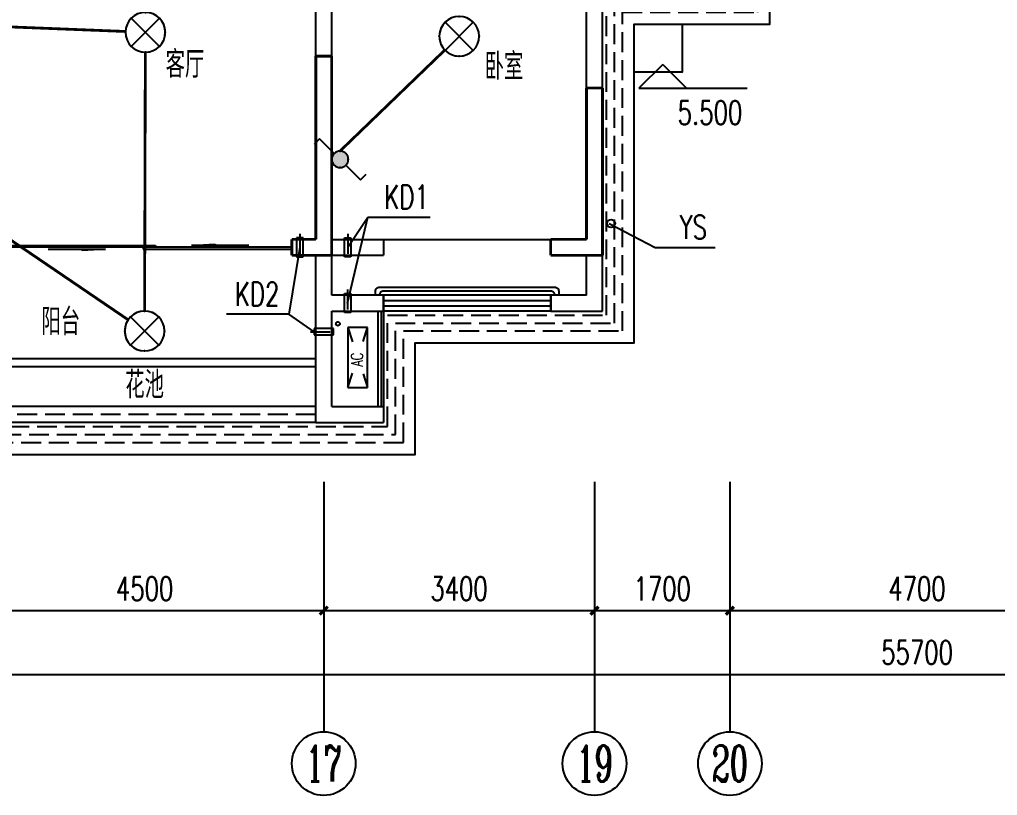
# Model space of a CAD drawing. Extents: x -993182 to -819982, y 169304 to 600104.
# Drawn here: x -965568 to -953289, y 327854 to 337594 of the extents above; entities that cross this region are included whole.
import ezdxf
from ezdxf.enums import TextEntityAlignment as Align

# ---------------------------------------------------------------- set-up
doc = ezdxf.new("R2010")
doc.units = 0
doc.header["$LTSCALE"] = 1000
doc.header["$MEASUREMENT"] = 0
doc.linetypes.add('DASH', pattern=[0.35, 0.25, -0.1])
for name, color, linetype in [('AXIS', 3, 'Continuous'), ('AXIS_TEXT', 7, 'Continuous'), ('DIM_ELEV', 3, 'Continuous'), ('DIM_LEAD', 3, 'Continuous'), ('EQUIP-照明', 3, 'Continuous'), ('kan', 146, 'Continuous'), ('KTIAO', 124, 'Continuous'), ('PUB_TEXT', 7, 'Continuous'), ('WALL', 4, 'Continuous'), ('WINDOW', 2, 'Continuous'), ('WIRE-照明', 1, 'Continuous'), ('冷凝水管', 6, 'Continuous'), ('屋面', 139, 'Continuous'), ('平面看线', 144, 'Continuous'), ('栏杆', 169, 'Continuous'), ('空调、空调洞', 66, 'Continuous'), ('面层', 215, 'Continuous')]:
    doc.layers.add(name, color=color, linetype=linetype)
doc.layers.add('RENDERING', color=125, linetype='Continuous', lineweight=13)
doc.styles.add('_ROMANC', font='romanc__.ttf', dxfattribs={"width": 0.700005})
doc.styles.add('_TCH_AXIS', font='COMPLEX', dxfattribs={"bigfont": 'GBCBIG'})
doc.styles.add('_TCH_DIM', font='SIMPLEX', dxfattribs={"bigfont": 'GBCBIG'})
doc.styles.add('_TCH_DIM_T3', font='SIMPLEX', dxfattribs={"width": 0.705882, "bigfont": 'GBCBIG'})
doc.styles.add('_TEL_DIM', font='ICED', dxfattribs={"width": 0.8, "height": 3.5, "bigfont": 'BZHZ'})
doc.styles.add('COMPLEX', font='COMPLEX')
doc.styles.add('DIM_FONT', font='simplex_.ttf', dxfattribs={"width": 0.7, "bigfont": 'GBCBIG'})
doc.styles.get("Standard").update_dxf_attribs({"font": 'gbenor.shx', "bigfont": 'gbcbig.shx'})
doc.dimstyles.new('_TCH_ARCH&&100', dxfattribs={"dimtxt": 297.5, "dimasz": 100, "dimexe": 250, "dimexo": 300, "dimgap": 126.25, "dimtad": 1, "dimdec": 0, "dimzin": 0, "dimdsep": 46, "dimtxsty": '_TCH_DIM_T3', "dimblk": 'ARCHTICK', "dimcen": 0.09, "dimclrt": 7, "dimazin": 2, "dimtfac": 1, "dimtdec": 0, "dimtix": 1, "dimtmove": 2, "dimatfit": 3, "dimfxl": 0, "dimtolj": 1, "dimtzin": 0, "dimarcsym": 0})

# ---------------------------------------------------------------- blocks, each defined once
blk = doc.blocks.new('90304092557924')
at = {"layer": 'KTIAO'}
for p, q in [((-375, 125), (-198, 66)), ((-375, 125), (-375, -125)), ((375, 125), (-375, 125)), ((375, 125), (198, 66)), ((375, -125), (375, 125)), ((-203, -68), (-375, -125)), ((200, -67), (375, -125)), ((-375, -125), (375, -125))]:
    blk.add_line(p, q, dxfattribs=at)
at = {"layer": 'KTIAO', "style": '_ROMANC', "width": 0.7}
blk.add_text('AC', height=148.6, dxfattribs=at).set_placement((-113, -66))
at = {"layer": 'KTIAO', "style": 'DIM_FONT', "oblique": 0, "width": 0.6, "flags": 9}
for tag in ['XSIZE', 'YSIZE']:
    blk.add_attdef(tag, (-375, -125), '', height=0.5, dxfattribs=at)
blk = doc.blocks.new('TRHH')
at = {"color": 6}
blk.add_circle((-230201, -471151), 50, dxfattribs=at)
blk = doc.blocks.new('q3')
at = {"color": 3, "const_width": 35}
for points in [[(-503036, -453588), (-503036, -451288)], [(-503036, -451288), (-502836, -451288)], [(-502836, -453788), (-502836, -451288)], [(-499636, -453588), (-499636, -451688)], [(-499636, -451688), (-499436, -451688)], [(-499436, -453788), (-499436, -451688)], [(-503336, -453588), (-503036, -453588)], [(-503336, -453788), (-503336, -453588)], [(-500086, -453588), (-499636, -453588)], [(-500086, -453788), (-500086, -453588)], [(-503336, -453788), (-502836, -453788)], [(-500086, -453788), (-499436, -453788)]]:
    blk.add_lwpolyline(points, dxfattribs=at)
blk = doc.blocks.new('A$C06D6341B')
at = {"layer": '空调、空调洞', "linetype": 'DASH'}
for p, q in [((80, 290), (0, 290)), ((0, 290), (0, 50)), ((40, 0), (40, 340)), ((80, 50), (80, 290)), ((0, 50), (80, 50))]:
    blk.add_line(p, q, dxfattribs=at)
blk = doc.blocks.new('kt')
at = {"layer": 'DIM_LEAD'}
for p, q in [((-424744, -799004), (-424488, -797925)), ((-424744, -799004), (-424488, -797925)), ((-424744, -799004), (-424488, -797925)), ((-424744, -799004), (-424488, -797925)), ((-424744, -799004), (-424488, -797925)), ((-424742, -798304), (-424488, -797925)), ((-424488, -797925), (-423707, -797925)), ((-425344, -798304), (-425483, -799145)), ((-425344, -798304), (-425483, -799145)), ((-425344, -798304), (-425483, -799145)), ((-425344, -798304), (-425483, -799145)), ((-425344, -798304), (-425483, -799145)), ((-425483, -799145), (-426264, -799145)), ((-425162, -799364), (-425483, -799145))]:
    blk.add_line(p, q, dxfattribs=at)
at = {"layer": '冷凝水管'}
blk.add_circle((-424866, -799264, -76424), 25, dxfattribs=at)
at = {"layer": '空调、空调洞'}
for p, rotation in [((-425304, -798134, -76424), 180), ((-425212, -799324, -76424), 270)]:
    blk.add_blockref('A$C06D6341B', p, dxfattribs=dict(at, rotation=rotation))
at = {"layer": '空调、空调洞', "xscale": -1, "rotation": 180}
for p in [(-424782, -798134, -76424), (-424784, -798834, -76424)]:
    blk.add_blockref('A$C06D6341B', p, dxfattribs=at)
at = {"layer": 'DIM_LEAD', "color": 7, "style": '_TCH_DIM', "width": 0.705882}
for s, p in [('KD1', (-424282, -797820)), ('KD2', (-426159, -799040))]:
    blk.add_text(s, height=297.5, dxfattribs=at).set_placement(p)
blk = doc.blocks.new('trh')
at = {"layer": 'DIM_LEAD'}
for p, q in [((-230225, -471153), (-229648, -471451)), ((-229648, -471451), (-228893, -471451))]:
    blk.add_line(p, q, dxfattribs=at)
at = {"layer": 'DIM_LEAD', "color": 7, "style": '_TCH_DIM', "width": 0.705882}
blk.add_text('YS', height=297.5, dxfattribs=at).set_placement((-229338, -471346))
blk = doc.blocks.new('$DorLib2D$00000131')
at = {"color": 0, "linetype": 'Continuous'}
for p, q in [((0.15, 0.125), (0.2319, 0.1973)), ((0.2319, 0.1973), (0.2319, 0.125)), ((-0.5, 0.125), (-0.5, 0)), ((0.0192, 0.125), (-0.5, 0.125)), ((0.0192, 0), (0.0192, 0.125)), ((0.35, 0.125), (0.15, 0.125)), ((-0.5, 0), (0.0192, 0)), ((-0.024, 0), (0.5, 0)), ((-0.024, -0.125), (-0.024, 0)), ((0.5, 0), (0.5, -0.125)), ((-0.35, -0.125), (-0.15, -0.125)), ((-0.2319, -0.1973), (-0.2319, -0.125)), ((-0.15, -0.125), (-0.2319, -0.1973)), ((0.5, -0.125), (-0.024, -0.125))]:
    blk.add_line(p, q, dxfattribs=at)
blk = doc.blocks.new('$WINLIB2D$00000001')
at = {"color": 0}
for points in [[(-0.5, 0.5), (-0.5, -0.5)], [(-0.5, 0.5), (0.5, 0.5)], [(0.5, -0.5), (0.5, 0.5)], [(0.5, 0.1667), (-0.5, 0.1667)], [(0.5, -0.1667), (-0.5, -0.1667)], [(-0.5, -0.5), (0.5, -0.5)]]:
    blk.add_lwpolyline(points, dxfattribs=at)
blk = doc.blocks.new('_AXISO')
blk.add_circle((0, 0), 0.5)
at = {"layer": 'AXIS_TEXT', "style": 'COMPLEX', "width": 1.041667}
blk.add_attdef('A', text='', height=0.56, dxfattribs=at).set_placement((-0.25, -0.28), (0.25, -0.28), align=Align.FIT)
blk = doc.blocks.new('_ArchTick')
at = {"color": 0, "linetype": 'ByBlock', "const_width": 0.4}
blk.add_lwpolyline([(-0.5, -0.5), (0.5, 0.5)], dxfattribs=at)
blk = doc.blocks.new('*D842')
at = {"layer": 'AXIS', "color": 0, "lineweight": -2}
for p, q in [((-343309, -412527), (-343309, -415195)), ((-287609, -412527), (-287609, -415195)), ((-343309, -414945), (-287609, -414945))]:
    blk.add_line(p, q, dxfattribs=at)
at = {"layer": 'Defpoints', "color": 0}
for p in [(-343309, -412227), (-287609, -412227), (-287609, -414945)]:
    blk.add_point(p, dxfattribs=at)
at = {"layer": 'AXIS', "color": 0, "lineweight": -2, "xscale": 100, "yscale": 100, "zscale": 100, "rotation": 180}
blk.add_blockref('_ArchTick', (-343309, -414945), dxfattribs=at)
at = {"layer": 'AXIS', "color": 0, "lineweight": -2, "xscale": 100, "yscale": 100, "zscale": 100}
blk.add_blockref('_ArchTick', (-287609, -414945), dxfattribs=at)
at = {"layer": 'AXIS', "color": 7, "insert": (-315459, -414670), "char_height": 297.5, "attachment_point": 5, "style": '_TCH_DIM_T3'}
blk.add_mtext('\\A1;55700', dxfattribs=at)
blk = doc.blocks.new('*D849')
at = {"layer": 'AXIS', "color": 0, "lineweight": -2}
for p, q in [((-327409, -412527), (-327409, -414395)), ((-322909, -412527), (-322909, -414395)), ((-327409, -414145), (-322909, -414145))]:
    blk.add_line(p, q, dxfattribs=at)
at = {"layer": 'Defpoints', "color": 0}
for p in [(-327409, -412227), (-322909, -412227), (-322909, -414145)]:
    blk.add_point(p, dxfattribs=at)
at = {"layer": 'AXIS', "color": 0, "lineweight": -2, "xscale": 100, "yscale": 100, "zscale": 100, "rotation": 180}
blk.add_blockref('_ArchTick', (-327409, -414145), dxfattribs=at)
at = {"layer": 'AXIS', "color": 0, "lineweight": -2, "xscale": 100, "yscale": 100, "zscale": 100}
blk.add_blockref('_ArchTick', (-322909, -414145), dxfattribs=at)
at = {"layer": 'AXIS', "color": 7, "insert": (-325159, -413870), "char_height": 297.5, "attachment_point": 5, "style": '_TCH_DIM_T3'}
blk.add_mtext('\\A1;4500', dxfattribs=at)
blk = doc.blocks.new('*D850')
at = {"layer": 'AXIS', "color": 0, "lineweight": -2}
for p, q in [((-322909, -412527), (-322909, -414395)), ((-319509, -412527), (-319509, -414395)), ((-322909, -414145), (-319509, -414145))]:
    blk.add_line(p, q, dxfattribs=at)
at = {"layer": 'Defpoints', "color": 0}
for p in [(-322909, -412227), (-319509, -412227), (-319509, -414145)]:
    blk.add_point(p, dxfattribs=at)
at = {"layer": 'AXIS', "color": 0, "lineweight": -2, "xscale": 100, "yscale": 100, "zscale": 100, "rotation": 180}
blk.add_blockref('_ArchTick', (-322909, -414145), dxfattribs=at)
at = {"layer": 'AXIS', "color": 0, "lineweight": -2, "xscale": 100, "yscale": 100, "zscale": 100}
blk.add_blockref('_ArchTick', (-319509, -414145), dxfattribs=at)
at = {"layer": 'AXIS', "color": 7, "insert": (-321209, -413870), "char_height": 297.5, "attachment_point": 5, "style": '_TCH_DIM_T3'}
blk.add_mtext('\\A1;3400', dxfattribs=at)
blk = doc.blocks.new('*D851')
at = {"layer": 'AXIS', "color": 0, "lineweight": -2}
for p, q in [((-319509, -412527), (-319509, -414395)), ((-317809, -412527), (-317809, -414395)), ((-319509, -414145), (-317809, -414145))]:
    blk.add_line(p, q, dxfattribs=at)
at = {"layer": 'Defpoints', "color": 0}
for p in [(-319509, -412227), (-317809, -412227), (-317809, -414145)]:
    blk.add_point(p, dxfattribs=at)
at = {"layer": 'AXIS', "color": 0, "lineweight": -2, "xscale": 100, "yscale": 100, "zscale": 100, "rotation": 180}
blk.add_blockref('_ArchTick', (-319509, -414145), dxfattribs=at)
at = {"layer": 'AXIS', "color": 0, "lineweight": -2, "xscale": 100, "yscale": 100, "zscale": 100}
blk.add_blockref('_ArchTick', (-317809, -414145), dxfattribs=at)
at = {"layer": 'AXIS', "color": 7, "insert": (-318659, -413870), "char_height": 297.5, "attachment_point": 5, "style": '_TCH_DIM_T3'}
blk.add_mtext('\\A1;1700', dxfattribs=at)
blk = doc.blocks.new('*D852')
at = {"layer": 'AXIS', "color": 0, "lineweight": -2}
for p, q in [((-317809, -412527), (-317809, -414395)), ((-313109, -412527), (-313109, -414395)), ((-317809, -414145), (-313109, -414145))]:
    blk.add_line(p, q, dxfattribs=at)
at = {"layer": 'Defpoints', "color": 0}
for p in [(-317809, -412227), (-313109, -412227), (-313109, -414145)]:
    blk.add_point(p, dxfattribs=at)
at = {"layer": 'AXIS', "color": 0, "lineweight": -2, "xscale": 100, "yscale": 100, "zscale": 100, "rotation": 180}
blk.add_blockref('_ArchTick', (-317809, -414145), dxfattribs=at)
at = {"layer": 'AXIS', "color": 0, "lineweight": -2, "xscale": 100, "yscale": 100, "zscale": 100}
blk.add_blockref('_ArchTick', (-313109, -414145), dxfattribs=at)
at = {"layer": 'AXIS', "color": 7, "insert": (-315459, -413870), "char_height": 297.5, "attachment_point": 5, "style": '_TCH_DIM_T3'}
blk.add_mtext('\\A1;4700', dxfattribs=at)
blk = doc.blocks.new('$equip$00002539')
for p, q in [((-0.354, 0.354), (0.354, -0.354)), ((0.354, 0.354), (-0.354, -0.354))]:
    blk.add_line(p, q)
at = {"const_width": 0.04}
blk.add_lwpolyline([(-0.5, 0, 1), (0.5, 0, 1), (-0.5, 0, 0.911406)], format="xyb", dxfattribs=at)
blk.add_circle((0, 0), 0.5)
for p in [(0, 0.5), (-0.5, 0), (0.5, 0), (0, -0.5)]:
    blk.add_point(p)
at = {"color": 7, "style": '_TEL_DIM', "flags": 1}
blk.add_attdef('A', text='', height=0.00002, dxfattribs=at).set_placement((0, 0), align=Align.MIDDLE_CENTER)
blk = doc.blocks.new('$equip$00001208')
for p, q in [((0.147, 0.356), (0.512, 0.72)), ((0.512, 0.72), (0.653, 0.579)), ((-0.147, 0.061), (-0.512, -0.304)), ((-0.512, -0.304), (-0.653, -0.162))]:
    blk.add_line(p, q)
blk.add_circle((0, 0.208), 0.208)
for points in [[(-0.18, 0.312), (0.18, 0.312), (-0.208, 0.208), (0.208, 0.208)], [(-0.104, 0.389), (0.104, 0.389), (-0.18, 0.312), (0.18, 0.312)], [(0, 0.417), (0, 0.417), (-0.104, 0.389), (0.104, 0.389)], [(-0.18, 0.104), (0.18, 0.104), (-0.208, 0.208), (0.208, 0.208)], [(-0.104, 0.028), (0.104, 0.028), (-0.18, 0.104), (0.18, 0.104)], [(0, 0), (0, 0), (-0.104, 0.028), (0.104, 0.028)]]:
    blk.add_solid(points)
at = {"layer": 'EQUIP-照明'}
for p in [(0, 0.417), (-0.208, 0.208), (0, 0), (0.208, 0.208)]:
    blk.add_point(p, dxfattribs=at)
at = {"layer": 'EQUIP-照明', "flags": 9}
blk.add_attdef('A', (0, 0), '', height=0.00002, dxfattribs=at)
blk = doc.blocks.new('5#、7#楼参照')
at = {"layer": 'AXIS'}
for p, q in [((-322908.8, -414222.9), (-322908.8, -415665)), ((-319508.8, -414222.9), (-319508.8, -415665)), ((-317808.8, -414222.9), (-317808.8, -415665))]:
    blk.add_line(p, q, dxfattribs=at)
at = {"layer": 'DIM_ELEV'}
for p, q in [((-318652, -407287.6), (-318952, -407587.6)), ((-318652, -407287.6), (-318352, -407587.6)), ((-318952, -407587.6), (-317594, -407587.6))]:
    blk.add_line(p, q, dxfattribs=at)
at = {"layer": 'kan'}
blk.add_line((-322158.8, -410384.6), (-322158.8, -411584.6), dxfattribs=at)
at = {"layer": 'kan', "color": 124, "elevation": 0}
for points in [[(-323008.8, -410984.6), (-327308.8, -410984.6), (-327308.8, -410984.6)], [(-323008.8, -411084.6), (-327308.8, -411084.6)]]:
    blk.add_lwpolyline(points, dxfattribs=at)
at = {"layer": 'kan'}
for points in [[(-323008.8, -411584.6), (-327308.8, -411584.6)], [(-323008.8, -411784.6), (-327308.8, -411784.6)]]:
    blk.add_lwpolyline(points, dxfattribs=at)
at = {"layer": 'kan', "linetype": 'DASH'}
blk.add_lwpolyline([(-323008.8, -411684.6), (-327308.8, -411684.6)], dxfattribs=at)
at = {"layer": 'WALL'}
for p, q in [((-323008.8, -409484.6), (-323008.8, -404384.6)), ((-322808.8, -409484.6), (-322808.8, -404384.6)), ((-319608.8, -409484.6), (-319608.8, -406284.6)), ((-319408.8, -409584.6), (-319408.8, -406384.6)), ((-323008.8, -409484.6), (-323308.8, -409484.6)), ((-323308.8, -409484.6), (-323308.8, -409684.6)), ((-322808.8, -409484.6), (-322158.8, -409484.6)), ((-322158.8, -409484.6), (-322158.8, -409684.6)), ((-319608.8, -409484.6), (-320058.8, -409484.6)), ((-320058.8, -409684.6), (-320058.8, -409484.6)), ((-319408.8, -410384.6), (-319408.8, -409584.6)), ((-323308.8, -409684.6), (-323008.8, -409684.6)), ((-323008.8, -410284.6), (-323008.8, -409684.6)), ((-322808.8, -410184.6), (-322808.8, -409684.6)), ((-322808.8, -409684.6), (-322158.8, -409684.6)), ((-319608.8, -409684.6), (-320058.8, -409684.6)), ((-319608.8, -410184.6), (-319608.8, -409684.6)), ((-322158.8, -410184.6), (-322808.8, -410184.6)), ((-322158.8, -410384.6), (-322158.8, -410184.6)), ((-319608.8, -410184.6), (-320058.8, -410184.6)), ((-320058.8, -410184.6), (-320058.8, -410384.6)), ((-323008.8, -411784.6), (-323008.8, -410284.6)), ((-322808.8, -410384.6), (-322158.8, -410384.6)), ((-322808.8, -411584.6), (-322808.8, -410384.6)), ((-320058.8, -410384.6), (-319408.8, -410384.6)), ((-322808.8, -411584.6), (-322158.8, -411584.6)), ((-322158.8, -411584.6), (-322158.8, -411784.6)), ((-323008.8, -411784.6), (-322158.8, -411784.6))]:
    blk.add_line(p, q, dxfattribs=at)
at = {"layer": 'WINDOW'}
blk.add_line((-322158.8, -409484.6), (-320058.8, -409484.6), dxfattribs=at)
at = {"layer": '屋面', "color": 190}
blk.add_lwpolyline([(-334808.8, -395184.6), (-334808.8, -396884.6), (-338608.8, -396884.6), (-338608.8, -398484.6), (-343708.8, -398484.6), (-343708.8, -406784.6), (-342008.8, -406784.6), (-342008.8, -410784.6), (-339258.8, -410784.6), (-339258.8, -412184.6), (-332408.8, -412184.6), (-332408.8, -410084.6), (-328608.8, -410084.6), (-328608.8, -412184.6), (-321758.8, -412184.6), (-321758.8, -410784.6), (-319008.8, -410784.6), (-319008.8, -406784.6), (-317308.8, -406784.6), (-317308.8, -398484.6), (-322408.8, -398484.6), (-322408.8, -396884.6), (-326208.8, -396884.6), (-326208.8, -395184.6)], close=True, dxfattribs=at)
at = {"layer": '屋面', "color": 190, "linetype": 'DASH'}
for points in [[(-334658.8, -395334.6), (-334658.8, -397034.6), (-338458.8, -397034.6), (-338458.8, -398634.6), (-343558.8, -398634.6), (-343558.8, -406634.6), (-341858.8, -406634.6), (-341858.8, -410634.6), (-339108.8, -410634.6), (-339108.8, -412034.6), (-332558.8, -412034.6), (-332558.8, -409934.6), (-328458.8, -409934.6), (-328458.8, -412034.6), (-321908.8, -412034.6), (-321908.8, -410634.6), (-319158.8, -410634.6), (-319158.8, -406634.6), (-317458.8, -406634.6), (-317458.8, -398634.6), (-322558.8, -398634.6), (-322558.8, -397034.6), (-326358.8, -397034.6), (-326358.8, -395334.6)], [(-334558.8, -395434.6), (-334558.8, -397134.6), (-338358.8, -397134.6), (-338358.8, -398734.6), (-343458.8, -398734.6), (-343458.8, -406534.6), (-341758.8, -406534.6), (-341758.8, -410534.6), (-339008.8, -410534.6), (-339008.8, -411934.6), (-332658.8, -411934.6), (-332658.8, -409834.6), (-328358.8, -409834.6), (-328358.8, -411934.6), (-322008.8, -411934.6), (-322008.8, -410534.6), (-319258.8, -410534.6), (-319258.8, -406534.6), (-317558.8, -406534.6), (-317558.8, -398734.6), (-322658.8, -398734.6), (-322658.8, -397134.6), (-326458.8, -397134.6), (-326458.8, -395434.6)], [(-334458.8, -395534.6), (-334458.8, -397234.6), (-338258.8, -397234.6), (-338258.8, -398834.6), (-343358.8, -398834.6), (-343358.8, -406434.6), (-341658.8, -406434.6), (-341658.8, -410434.6), (-338908.8, -410434.6), (-338908.8, -411834.6), (-332758.8, -411834.6), (-332758.8, -409734.6), (-328258.8, -409734.6), (-328258.8, -411834.6), (-322108.8, -411834.6), (-322108.8, -410434.6), (-319358.8, -410434.6), (-319358.8, -406434.6), (-317658.8, -406434.6), (-317658.8, -398834.6), (-322758.8, -398834.6), (-322758.8, -397234.6), (-326558.8, -397234.6), (-326558.8, -395534.6)]]:
    blk.add_lwpolyline(points, close=True, dxfattribs=at)
at = {"layer": '平面看线'}
blk.add_lwpolyline([(-318408.8, -406784.6), (-318408.8, -407384.6), (-319008.8, -407384.6)], dxfattribs=at)
at = {"layer": '栏杆'}
for p, q in [((-322228.8, -410384.6), (-322228.8, -411584.6)), ((-322188.8, -410384.6), (-322188.8, -411584.6))]:
    blk.add_line(p, q, dxfattribs=at)
for points in [[(-322258.8, -410184.6), (-322258.8, -410134.6, -0.4142136), (-322208.8, -410084.6), (-320008.8, -410084.6, -0.4142136), (-319958.8, -410134.6), (-319958.8, -410184.6)], [(-320008.8, -410184.6), (-320008.8, -410184.6, 0.4142136), (-320058.8, -410134.6), (-322158.8, -410134.6, 0.4142136), (-322208.8, -410184.6), (-322208.8, -410184.6)]]:
    blk.add_lwpolyline(points, format="xyb", dxfattribs=at)
at = {"color": 6}
blk.add_blockref('TRHH', (-89100, 61866.3), dxfattribs=at)
at = {"layer": 'AXIS'}
ref = blk.add_blockref('_AXISO', (-322908.8, -416065), dxfattribs=dict(at, xscale=800, yscale=800, zscale=800))
ref.add_attrib('A', '17', dxfattribs={"layer": 'AXIS_TEXT', "height": 452.55, "style": '_TCH_AXIS', "width": 0.724138}).set_placement((-323135.1, -416291.3), (-322682.5, -416291.3), align=Align.FIT)
ref = blk.add_blockref('_AXISO', (-319508.8, -416065), dxfattribs=dict(at, xscale=800, yscale=800, zscale=800))
ref.add_attrib('A', '19', dxfattribs={"layer": 'AXIS_TEXT', "height": 452.55, "style": '_TCH_AXIS', "width": 0.724138}).set_placement((-319735.1, -416291.3), (-319282.5, -416291.3), align=Align.FIT)
ref = blk.add_blockref('_AXISO', (-317808.8, -416065), dxfattribs=dict(at, xscale=800, yscale=800, zscale=800))
ref.add_attrib('A', '20', dxfattribs={"layer": 'AXIS_TEXT', "height": 452.55, "style": '_TCH_AXIS', "width": 0.617647}).set_placement((-318035.1, -416291.3), (-317582.5, -416291.3), align=Align.FIT)
at = {"layer": 'RENDERING', "rotation": 90}
blk.add_blockref('90304092557924', (-322482.7, -410967.6), dxfattribs=at)
at = {"layer": 'WINDOW', "yscale": 200}
for name, p, xscale, zscale, rotation in [('$DorLib2D$00000131', (-325108.8, -409584.6), 3600, 3600, 180), ('$WINLIB2D$00000001', (-321108.8, -410284.6), 2100, 2100, 180.0000000000157)]:
    blk.add_blockref(name, p, dxfattribs=dict(at, xscale=xscale, zscale=zscale, rotation=rotation))
at = {"layer": '面层'}
for name, p in [('kt', (102134.9, 388719.5)), ('trh', (-89100, 61866.3)), ('q3', (180027.2, 44103.1))]:
    blk.add_blockref(name, p, dxfattribs=at)
at = {"layer": 'DIM_ELEV', "color": 7, "style": '_TCH_DIM', "width": 0.705882}
blk.add_text('5.500', height=297.5, dxfattribs=at).set_placement((-318464, -408042.6))
at = {"layer": 'AXIS'}
for p1, p2, distance, picture, middle in [((-343308.8, -412227), (-287608.8, -412227), -2718, '*D842', (-315458.8, -414670)), ((-327408.8, -412227), (-322908.8, -412227), -1918, '*D849', (-325158.8, -413870)), ((-322908.8, -412227), (-319508.8, -412227), -1918, '*D850', (-321208.8, -413870)), ((-319508.8, -412227), (-317808.8, -412227), -1918, '*D851', (-318658.8, -413870)), ((-317808.8, -412227), (-313108.8, -412227), -1918, '*D852', (-315458.8, -413870))]:
    dim = blk.add_aligned_dim(p1=p1, p2=p2, distance=distance, dimstyle='_TCH_ARCH&&100', dxfattribs=at)
    dim.commit()
    dim.dimension.update_dxf_attribs({"geometry": picture, "text_midpoint": middle})

msp = doc.modelspace()

# ---------------------------------------------------------------- linework, layer by layer
at = {"layer": 'WIRE-照明', "linetype": 'Continuous', "const_width": 35, "elevation": 0}
for points in [[(-964238, 337444), (-967548, 337575)], [(-960228, 337211), (-961544, 335943)]]:
    msp.add_lwpolyline(points, dxfattribs=at)
at = {"layer": 'WIRE-照明', "linetype": 'Continuous', "const_width": 35}
for points in [[(-963989, 337184), (-963998, 333934)], [(-964205, 333825), (-965844, 334939)]]:
    msp.add_lwpolyline(points, dxfattribs=at)

# ---------------------------------------------------------------- block references
at = {"layer": 'EQUIP-照明', "xscale": -500, "yscale": 500, "zscale": 500}
for p in [(-963988, 337434, 0), (-960048, 337384, 0), (-963998, 333684)]:
    msp.add_blockref('$equip$00002539', p, dxfattribs=at)
at = {"layer": 'EQUIP-照明', "xscale": -500, "yscale": 500, "zscale": 500, "rotation": 180}
msp.add_blockref('$equip$00001208', (-961544, 335943, 0), dxfattribs=at)
at = {"layer": '面层'}
msp.add_blockref('5#、7#楼参照', (-638840, 744319), dxfattribs=at)

# ---------------------------------------------------------------- texts
at = {"layer": 'PUB_TEXT'}
for s, p in [('客厅', (-963734, 336862, 0)), ('卧室', (-959729, 336836, 0)), ('阳台', (-965294, 333631, 0)), ('花池', (-964241, 332839, 0))]:
    msp.add_text(s, height=337.6, dxfattribs=at).set_placement(p)

doc.saveas('drawing.dxf')
